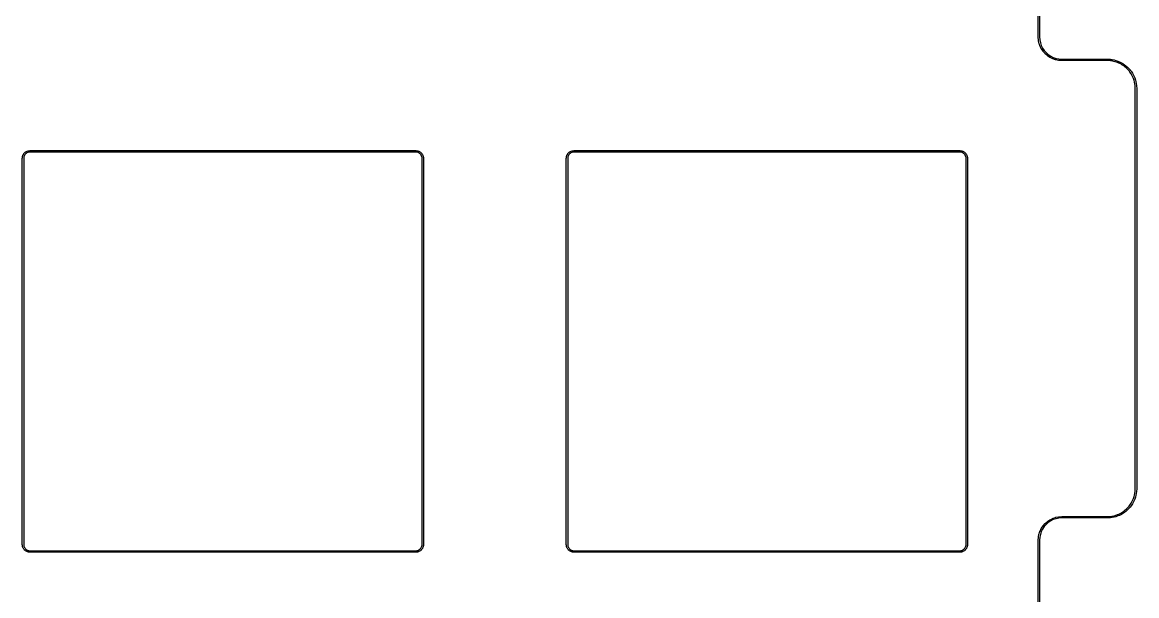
# Model space of a CAD drawing. Header units: millimetres. Extents: x 51 to 193, y -133 to -18.
# Drawn here: x 154 to 193.02, y -84.74 to -64.69 of the extents above; entities that cross this region are included whole.
import ezdxf

# ---------------------------------------------------------------- set-up
doc = ezdxf.new("R2010")
doc.units = ezdxf.units.MM
doc.layers.add('Edge.Cuts', color=254, linetype='CONTINUOUS', true_color=0xd0d2cd)

msp = doc.modelspace()

# ---------------------------------------------------------------- linework, layer by layer
at = {"layer": 'Edge.Cuts', "linetype": 'CONTINUOUS'}
for p, q in [((189.57, -65.2), (189.57, -29.584206)), ((189.62, -29.583727), (189.62, -65.199188)), ((189.570162, -65.200814), (189.57, -65.2)), ((189.570054, -65.201635), (189.570162, -65.200814)), ((189.576898, -65.306056), (189.570054, -65.201635)), ((189.577324, -65.307646), (189.576898, -65.306056)), ((189.577324, -65.309298), (189.577324, -65.307646)), ((189.597739, -65.411933), (189.577324, -65.309298)), ((189.598371, -65.413459), (189.597739, -65.411933)), ((189.598586, -65.415091), (189.598371, -65.413459)), ((189.632223, -65.514183), (189.598586, -65.415091)), ((189.62, -65.199188), (189.626682, -65.301144)), ((189.626682, -65.301144), (189.64646, -65.400574)), ((189.633047, -65.51561), (189.632223, -65.514183)), ((189.633474, -65.517204), (189.633047, -65.51561)), ((189.679758, -65.611057), (189.633474, -65.517204)), ((189.64646, -65.400574), (189.679041, -65.496557)), ((189.679041, -65.496557), (189.723877, -65.587473)), ((189.680761, -65.612365), (189.679758, -65.611057)), ((189.681393, -65.613889), (189.680761, -65.612365)), ((189.73953, -65.700899), (189.681393, -65.613889)), ((189.723877, -65.587473), (189.780192, -65.671756)), ((189.740697, -65.702066), (189.73953, -65.700899)), ((189.741521, -65.703493), (189.740697, -65.702066)), ((189.810519, -65.782169), (189.741521, -65.703493)), ((189.780192, -65.671756), (189.84703, -65.747969)), ((189.811827, -65.783172), (189.810519, -65.782169)), ((189.812831, -65.784481), (189.811827, -65.783172)), ((189.891507, -65.853479), (189.812831, -65.784481)), ((189.84703, -65.747969), (189.923243, -65.814807)), ((189.892935, -65.854303), (189.891507, -65.853479)), ((189.894102, -65.85547), (189.892935, -65.854303)), ((189.981111, -65.913607), (189.894102, -65.85547)), ((189.923243, -65.814807), (190.00753, -65.871124)), ((189.982634, -65.914238), (189.981111, -65.913607)), ((189.983943, -65.915242), (189.982634, -65.914238)), ((190.077796, -65.961526), (189.983943, -65.915242)), ((190.00753, -65.871124), (190.098442, -65.915958)), ((190.098442, -65.915958), (190.194425, -65.948539)), ((190.194425, -65.948539), (190.293856, -65.968317)), ((190.079389, -65.961952), (190.077796, -65.961526)), ((190.080817, -65.962777), (190.079389, -65.961952)), ((190.179909, -65.996414), (190.080817, -65.962777)), ((190.181542, -65.996628), (190.179909, -65.996414)), ((190.183068, -65.997261), (190.181542, -65.996628)), ((190.285702, -66.017676), (190.183068, -65.997261)), ((190.287354, -66.017676), (190.285702, -66.017676)), ((190.288944, -66.018102), (190.287354, -66.017676)), ((190.393365, -66.024946), (190.288944, -66.018102)), ((190.293856, -65.968317), (190.395811, -65.975)), ((190.394185, -66.024837), (190.393365, -66.024946)), ((190.395, -66.025), (190.394185, -66.024837)), ((191.981177, -66.025), (190.395, -66.025)), ((190.395811, -65.975), (191.981909, -65.975)), ((192.097037, -66.031747), (191.981177, -66.025)), ((191.981909, -65.975), (191.982631, -65.975143)), ((191.982631, -65.975143), (191.983362, -65.975042)), ((191.983362, -65.975042), (192.100846, -65.981884)), ((192.14713, -66.038342), (192.097037, -66.031747)), ((192.100846, -65.981884), (192.101738, -65.982116)), ((192.101738, -65.982116), (192.102656, -65.982056)), ((192.102656, -65.982056), (192.154475, -65.988878)), ((192.222461, -66.053326), (192.14713, -66.038342)), ((192.154475, -65.988878), (192.155259, -65.989144)), ((192.155259, -65.989144), (192.156089, -65.989144)), ((192.156089, -65.989144), (192.23301, -66.004445)), ((192.271356, -66.066427), (192.222461, -66.053326)), ((192.23301, -66.004445), (192.233777, -66.004762)), ((192.233777, -66.004762), (192.234603, -66.004817)), ((192.234603, -66.004817), (192.285088, -66.018344)), ((192.344069, -66.09111), (192.271356, -66.066427)), ((192.285088, -66.018344), (192.285831, -66.01871)), ((192.285831, -66.01871), (192.286654, -66.018819)), ((192.286654, -66.018819), (192.36092, -66.044029)), ((192.390847, -66.110487), (192.344069, -66.09111)), ((192.36092, -66.044029), (192.361637, -66.044443)), ((192.361637, -66.044443), (192.362451, -66.044605)), ((192.362451, -66.044605), (192.41074, -66.064607)), ((192.459728, -66.144454), (192.390847, -66.110487)), ((192.41074, -66.064607), (192.411429, -66.065067)), ((192.411429, -66.065067), (192.412229, -66.065282)), ((192.412229, -66.065282), (192.482569, -66.099969)), ((192.503569, -66.169768), (192.459728, -66.144454)), ((192.482569, -66.099969), (192.483228, -66.100474)), ((192.483228, -66.100474), (192.484012, -66.100741)), ((192.484012, -66.100741), (192.529276, -66.126875)), ((192.567412, -66.212426), (192.503569, -66.169768)), ((192.529276, -66.126875), (192.529897, -66.12742)), ((192.529897, -66.12742), (192.530665, -66.127738)), ((192.530665, -66.127738), (192.595875, -66.17131)), ((192.607582, -66.243248), (192.567412, -66.212426)), ((192.595875, -66.17131), (192.596461, -66.171896)), ((192.596461, -66.171896), (192.597205, -66.172263)), ((192.597205, -66.172263), (192.638671, -66.20408)), ((192.665308, -66.293872), (192.607582, -66.243248)), ((192.638671, -66.20408), (192.639217, -66.204703)), ((192.639217, -66.204703), (192.639936, -66.205118)), ((192.639936, -66.205118), (192.698901, -66.256829)), ((192.701113, -66.329676), (192.665308, -66.293872)), ((192.698901, -66.256829), (192.699405, -66.257486)), ((192.699405, -66.257486), (192.700095, -66.257947)), ((192.700095, -66.257947), (192.737053, -66.294906)), ((192.751751, -66.387417), (192.701113, -66.329676)), ((192.737053, -66.294906), (192.737512, -66.295593)), ((192.737512, -66.295593), (192.738171, -66.296099)), ((192.738171, -66.296099), (192.789882, -66.355065)), ((192.782571, -66.427584), (192.751751, -66.387417)), ((192.825238, -66.49144), (192.782571, -66.427584)), ((192.789882, -66.355065), (192.790295, -66.355781)), ((192.790295, -66.355781), (192.79092, -66.356329)), ((192.79092, -66.356329), (192.822737, -66.397795)), ((192.822737, -66.397795), (192.823103, -66.398538)), ((192.823103, -66.398538), (192.82369, -66.399125)), ((192.82369, -66.399125), (192.867261, -66.464334)), ((192.850544, -66.53527), (192.825238, -66.49144)), ((192.884512, -66.604152), (192.850544, -66.53527)), ((192.867261, -66.464334), (192.867578, -66.465101)), ((192.867578, -66.465101), (192.868125, -66.465724)), ((192.868125, -66.465724), (192.89426, -66.510988)), ((192.90389, -66.650935), (192.884512, -66.604152)), ((192.89426, -66.510988), (192.894526, -66.511773)), ((192.894526, -66.511773), (192.895031, -66.512431)), ((192.895031, -66.512431), (192.929718, -66.582771)), ((192.928572, -66.723643), (192.90389, -66.650935)), ((192.941673, -66.772538), (192.928572, -66.723643)), ((192.929718, -66.582771), (192.929932, -66.583571)), ((192.929932, -66.583571), (192.930393, -66.584261)), ((192.930393, -66.584261), (192.950395, -66.632549)), ((192.950395, -66.632549), (192.950556, -66.633362)), ((192.950556, -66.633362), (192.950971, -66.63408)), ((192.950971, -66.63408), (192.976181, -66.708346)), ((192.976181, -66.708346), (192.976289, -66.709168)), ((192.976289, -66.709168), (192.976656, -66.709912)), ((192.976656, -66.709912), (192.990183, -66.760397)), ((192.956657, -66.847869), (192.941673, -66.772538)), ((192.963252, -66.897962), (192.956657, -66.847869)), ((192.97, -67.013822), (192.963252, -66.897962)), ((192.97, -80.986177), (192.97, -67.013822)), ((192.990183, -66.760397), (192.990237, -66.761222)), ((192.990237, -66.761222), (192.990555, -66.76199)), ((192.990555, -66.76199), (193.005856, -66.838911)), ((193.005856, -66.838911), (193.005856, -66.839741)), ((193.005856, -66.839741), (193.006122, -66.840525)), ((193.006122, -66.840525), (193.012944, -66.892344)), ((193.012944, -66.892344), (193.012883, -66.893261)), ((193.012883, -66.893261), (193.013116, -66.894154)), ((193.013116, -66.894154), (193.019958, -67.011637)), ((193.019958, -67.011637), (193.019856, -67.012368)), ((193.019856, -67.012368), (193.02, -67.013091)), ((193.02, -67.013091), (193.02, -80.986909)), ((153.995, -69.45), (153.995162, -69.449185)), ((153.995, -82.95), (153.995, -69.45)), ((153.995054, -69.448365), (153.997193, -69.415733)), ((153.995162, -69.449185), (153.995054, -69.448365)), ((153.997193, -69.415733), (153.997619, -69.414142)), ((153.997619, -69.412491), (154.003999, -69.380418)), ((153.997619, -69.414142), (153.997619, -69.412491)), ((154.003999, -69.380418), (154.004631, -69.378892)), ((154.004631, -69.378892), (154.004846, -69.377259)), ((154.004846, -69.377259), (154.015357, -69.346294)), ((154.015357, -69.346294), (154.01618, -69.344868)), ((154.01618, -69.344868), (154.016608, -69.343271)), ((154.016608, -69.343271), (154.031073, -69.313942)), ((154.031073, -69.313942), (154.032075, -69.312635)), ((154.032075, -69.312635), (154.032707, -69.311111)), ((154.032707, -69.311111), (154.050875, -69.283921)), ((154.046977, -69.420644), (154.045, -69.450811)), ((154.045, -69.450811), (154.045, -82.949188)), ((154.05272, -69.391773), (154.046977, -69.420644)), ((154.050875, -69.283921), (154.052042, -69.282753)), ((154.052042, -69.282753), (154.052866, -69.281327)), ((154.062174, -69.363921), (154.05272, -69.391773)), ((154.052866, -69.281327), (154.074427, -69.25674)), ((154.07519, -69.337527), (154.062174, -69.363921)), ((154.074427, -69.25674), (154.075736, -69.255735)), ((154.091543, -69.313055), (154.07519, -69.337527)), ((154.075736, -69.255735), (154.07674, -69.254427)), ((154.07674, -69.254427), (154.101327, -69.232865)), ((154.110942, -69.290934), (154.091543, -69.313055)), ((154.101327, -69.232865), (154.102755, -69.23204)), ((154.102755, -69.23204), (154.103921, -69.230875)), ((154.103921, -69.230875), (154.13111, -69.212707)), ((154.133058, -69.27154), (154.110942, -69.290934)), ((154.13111, -69.212707), (154.132634, -69.212075)), ((154.132634, -69.212075), (154.133942, -69.211072)), ((154.157524, -69.255192), (154.133058, -69.27154)), ((154.133942, -69.211072), (154.163272, -69.196608)), ((154.183915, -69.242176), (154.157524, -69.255192)), ((154.163272, -69.196608), (154.164866, -69.19618)), ((154.164866, -69.19618), (154.166293, -69.195357)), ((154.166293, -69.195357), (154.197259, -69.184846)), ((154.211772, -69.23272), (154.183915, -69.242176)), ((154.197259, -69.184846), (154.198892, -69.184631)), ((154.198892, -69.184631), (154.200418, -69.183999)), ((154.200418, -69.183999), (154.23249, -69.177619)), ((154.240644, -69.226977), (154.211772, -69.23272)), ((154.23249, -69.177619), (154.234143, -69.177619)), ((154.234143, -69.177619), (154.235733, -69.177193)), ((154.235733, -69.177193), (154.268365, -69.175054)), ((154.270811, -69.225), (154.240644, -69.226977)), ((154.268365, -69.175054), (154.269185, -69.175162)), ((154.269185, -69.175162), (154.27, -69.175)), ((154.27, -69.175), (167.77, -69.175)), ((167.769189, -69.225), (154.270811, -69.225)), ((167.799355, -69.226977), (167.769189, -69.225)), ((167.77, -69.175), (167.770814, -69.175162)), ((167.770814, -69.175162), (167.771635, -69.175054)), ((167.771635, -69.175054), (167.804267, -69.177193)), ((167.828226, -69.23272), (167.799355, -69.226977)), ((167.804267, -69.177193), (167.805857, -69.177619)), ((167.805857, -69.177619), (167.807509, -69.177619)), ((167.807509, -69.177619), (167.839582, -69.183999)), ((167.856078, -69.242174), (167.828226, -69.23272)), ((167.839582, -69.183999), (167.841107, -69.184631)), ((167.841107, -69.184631), (167.842741, -69.184846)), ((167.842741, -69.184846), (167.873706, -69.195357)), ((167.882472, -69.25519), (167.856078, -69.242174)), ((167.873706, -69.195357), (167.875131, -69.19618)), ((167.875131, -69.19618), (167.876729, -69.196608)), ((167.876729, -69.196608), (167.906058, -69.211073)), ((167.906944, -69.271543), (167.882472, -69.25519)), ((167.906058, -69.211073), (167.907364, -69.212075)), ((167.929065, -69.290942), (167.906944, -69.271543)), ((167.907364, -69.212075), (167.908889, -69.212707)), ((167.908889, -69.212707), (167.936079, -69.230875)), ((167.948459, -69.313058), (167.929065, -69.290942)), ((167.936079, -69.230875), (167.937246, -69.232042)), ((167.937246, -69.232042), (167.938673, -69.232866)), ((167.938673, -69.232866), (167.96326, -69.254427)), ((167.964807, -69.337524), (167.948459, -69.313058)), ((167.96326, -69.254427), (167.964264, -69.255736)), ((167.964264, -69.255736), (167.965573, -69.25674)), ((167.977823, -69.363915), (167.964807, -69.337524)), ((167.965573, -69.25674), (167.987135, -69.281327)), ((167.987279, -69.391772), (167.977823, -69.363915)), ((167.987135, -69.281327), (167.987959, -69.282755)), ((167.993022, -69.420644), (167.987279, -69.391772)), ((167.987959, -69.282755), (167.989125, -69.283921)), ((167.989125, -69.283921), (168.007293, -69.31111)), ((167.995, -69.450811), (167.993022, -69.420644)), ((167.995, -82.949188), (167.995, -69.450811)), ((168.007293, -69.31111), (168.007924, -69.312634)), ((168.007924, -69.312634), (168.008928, -69.313942)), ((168.008928, -69.313942), (168.023392, -69.343272)), ((168.023392, -69.343272), (168.023819, -69.344866)), ((168.023819, -69.344866), (168.024643, -69.346293)), ((168.024643, -69.346293), (168.035154, -69.377259)), ((168.035154, -69.377259), (168.035368, -69.378892)), ((168.035368, -69.378892), (168.036001, -69.380418)), ((168.036001, -69.380418), (168.042381, -69.41249)), ((168.042381, -69.41249), (168.042381, -69.414142)), ((168.042381, -69.414142), (168.042807, -69.415733)), ((168.042807, -69.415733), (168.044946, -69.448365)), ((168.044946, -69.448365), (168.044837, -69.449185)), ((168.044837, -69.449185), (168.045, -69.45)), ((168.045, -69.45), (168.045, -82.95)), ((173.045, -69.45), (173.045162, -69.449185)), ((173.045, -82.95), (173.045, -69.45)), ((173.045054, -69.448365), (173.047193, -69.415733)), ((173.045162, -69.449185), (173.045054, -69.448365)), ((173.047193, -69.415733), (173.047619, -69.414142)), ((173.047619, -69.412491), (173.053999, -69.380418)), ((173.047619, -69.414142), (173.047619, -69.412491)), ((173.053999, -69.380418), (173.054631, -69.378892)), ((173.054631, -69.378892), (173.054846, -69.377259)), ((173.054846, -69.377259), (173.065357, -69.346294)), ((173.065357, -69.346294), (173.06618, -69.344868)), ((173.06618, -69.344868), (173.066608, -69.343271)), ((173.066608, -69.343271), (173.081073, -69.313942)), ((173.081073, -69.313942), (173.082075, -69.312635)), ((173.082075, -69.312635), (173.082707, -69.311111)), ((173.082707, -69.311111), (173.100875, -69.283921)), ((173.096977, -69.420644), (173.095, -69.450811)), ((173.095, -69.450811), (173.095, -82.949188)), ((173.10272, -69.391773), (173.096977, -69.420644)), ((173.100875, -69.283921), (173.102042, -69.282753)), ((173.102042, -69.282753), (173.102866, -69.281327)), ((173.112174, -69.363921), (173.10272, -69.391773)), ((173.102866, -69.281327), (173.124427, -69.25674)), ((173.12519, -69.337527), (173.112174, -69.363921)), ((173.124427, -69.25674), (173.125736, -69.255735)), ((173.141543, -69.313055), (173.12519, -69.337527)), ((173.125736, -69.255735), (173.12674, -69.254427)), ((173.12674, -69.254427), (173.151327, -69.232865)), ((173.160942, -69.290934), (173.141543, -69.313055)), ((173.151327, -69.232865), (173.152755, -69.23204)), ((173.152755, -69.23204), (173.153921, -69.230875)), ((173.153921, -69.230875), (173.18111, -69.212707)), ((173.183058, -69.27154), (173.160942, -69.290934)), ((173.18111, -69.212707), (173.182634, -69.212075)), ((173.182634, -69.212075), (173.183942, -69.211072)), ((173.207524, -69.255192), (173.183058, -69.27154)), ((173.183942, -69.211072), (173.213272, -69.196608)), ((173.233915, -69.242176), (173.207524, -69.255192)), ((173.213272, -69.196608), (173.214866, -69.19618)), ((173.214866, -69.19618), (173.216293, -69.195357)), ((173.216293, -69.195357), (173.247259, -69.184846)), ((173.261772, -69.23272), (173.233915, -69.242176)), ((173.247259, -69.184846), (173.248892, -69.184631)), ((173.248892, -69.184631), (173.250418, -69.183999)), ((173.250418, -69.183999), (173.28249, -69.177619)), ((173.290644, -69.226977), (173.261772, -69.23272)), ((173.28249, -69.177619), (173.284143, -69.177619)), ((173.284143, -69.177619), (173.285733, -69.177193)), ((173.285733, -69.177193), (173.318365, -69.175054)), ((173.320811, -69.225), (173.290644, -69.226977)), ((173.318365, -69.175054), (173.319185, -69.175162)), ((173.319185, -69.175162), (173.32, -69.175)), ((173.32, -69.175), (186.82, -69.175)), ((186.819189, -69.225), (173.320811, -69.225)), ((186.849355, -69.226977), (186.819189, -69.225)), ((186.82, -69.175), (186.820814, -69.175162)), ((186.820814, -69.175162), (186.821635, -69.175054)), ((186.821635, -69.175054), (186.854267, -69.177193)), ((186.878226, -69.23272), (186.849355, -69.226977)), ((186.854267, -69.177193), (186.855857, -69.177619)), ((186.855857, -69.177619), (186.857509, -69.177619)), ((186.857509, -69.177619), (186.889582, -69.183999)), ((186.906078, -69.242174), (186.878226, -69.23272)), ((186.889582, -69.183999), (186.891107, -69.184631)), ((186.891107, -69.184631), (186.892741, -69.184846)), ((186.892741, -69.184846), (186.923706, -69.195357)), ((186.932472, -69.25519), (186.906078, -69.242174)), ((186.923706, -69.195357), (186.925131, -69.19618)), ((186.925131, -69.19618), (186.926729, -69.196608)), ((186.926729, -69.196608), (186.956058, -69.211073)), ((186.956944, -69.271543), (186.932472, -69.25519)), ((186.956058, -69.211073), (186.957364, -69.212075)), ((186.979065, -69.290942), (186.956944, -69.271543)), ((186.957364, -69.212075), (186.958889, -69.212707)), ((186.958889, -69.212707), (186.986079, -69.230875)), ((186.998459, -69.313058), (186.979065, -69.290942)), ((186.986079, -69.230875), (186.987246, -69.232042)), ((186.987246, -69.232042), (186.988673, -69.232866)), ((186.988673, -69.232866), (187.01326, -69.254427)), ((187.014807, -69.337524), (186.998459, -69.313058)), ((187.01326, -69.254427), (187.014264, -69.255736)), ((187.014264, -69.255736), (187.015573, -69.25674)), ((187.027823, -69.363915), (187.014807, -69.337524)), ((187.015573, -69.25674), (187.037135, -69.281327)), ((187.037279, -69.391772), (187.027823, -69.363915)), ((187.037135, -69.281327), (187.037959, -69.282755)), ((187.043022, -69.420644), (187.037279, -69.391772)), ((187.037959, -69.282755), (187.039125, -69.283921)), ((187.039125, -69.283921), (187.057293, -69.31111)), ((187.045, -69.450811), (187.043022, -69.420644)), ((187.045, -82.949188), (187.045, -69.450811)), ((187.057293, -69.31111), (187.057924, -69.312634)), ((187.057924, -69.312634), (187.058928, -69.313942)), ((187.058928, -69.313942), (187.073392, -69.343272)), ((187.073392, -69.343272), (187.073819, -69.344866)), ((187.073819, -69.344866), (187.074643, -69.346293)), ((187.074643, -69.346293), (187.085154, -69.377259)), ((187.085154, -69.377259), (187.085368, -69.378892)), ((187.085368, -69.378892), (187.086001, -69.380418)), ((187.086001, -69.380418), (187.092381, -69.41249)), ((187.092381, -69.41249), (187.092381, -69.414142)), ((187.092381, -69.414142), (187.092807, -69.415733)), ((187.092807, -69.415733), (187.094946, -69.448365)), ((187.094946, -69.448365), (187.094837, -69.449185)), ((187.094837, -69.449185), (187.095, -69.45)), ((187.095, -69.45), (187.095, -82.95)), ((192.941673, -81.227461), (192.956657, -81.15213)), ((192.956657, -81.15213), (192.963252, -81.102037)), ((192.963252, -81.102037), (192.97, -80.986177)), ((193.005856, -81.161089), (192.990555, -81.23801)), ((193.006122, -81.159475), (193.005856, -81.160258)), ((193.005856, -81.160258), (193.005856, -81.161089)), ((193.012944, -81.107656), (193.006122, -81.159475)), ((193.013116, -81.105846), (193.012883, -81.106738)), ((193.012883, -81.106738), (193.012944, -81.107656)), ((193.019958, -80.988363), (193.013116, -81.105846)), ((193.02, -80.986909), (193.019856, -80.987631)), ((193.019856, -80.987631), (193.019958, -80.988363)), ((192.782571, -81.572415), (192.825238, -81.508559)), ((192.867261, -81.535666), (192.82369, -81.600875)), ((192.825238, -81.508559), (192.850544, -81.464729)), ((192.850544, -81.464729), (192.884512, -81.395847)), ((192.867578, -81.534898), (192.867261, -81.535666)), ((192.868125, -81.534276), (192.867578, -81.534898)), ((192.89426, -81.489012), (192.868125, -81.534276)), ((192.884512, -81.395847), (192.90389, -81.349064)), ((192.894526, -81.488226), (192.89426, -81.489012)), ((192.895031, -81.487569), (192.894526, -81.488226)), ((192.929718, -81.417229), (192.895031, -81.487569)), ((192.90389, -81.349064), (192.928572, -81.276356)), ((192.928572, -81.276356), (192.941673, -81.227461)), ((192.929932, -81.416428), (192.929718, -81.417229)), ((192.930393, -81.415739), (192.929932, -81.416428)), ((192.950395, -81.367451), (192.930393, -81.415739)), ((192.950556, -81.366637), (192.950395, -81.367451)), ((192.950971, -81.36592), (192.950556, -81.366637)), ((192.976181, -81.291654), (192.950971, -81.36592)), ((192.976289, -81.290831), (192.976181, -81.291654)), ((192.976656, -81.290088), (192.976289, -81.290831)), ((192.990183, -81.239603), (192.976656, -81.290088)), ((192.990237, -81.238777), (192.990183, -81.239603)), ((192.990555, -81.23801), (192.990237, -81.238777)), ((192.14713, -81.961657), (192.222461, -81.946673)), ((192.222461, -81.946673), (192.271356, -81.933572)), ((192.271356, -81.933572), (192.344069, -81.908889)), ((192.344069, -81.908889), (192.390847, -81.889512)), ((192.41074, -81.935393), (192.362451, -81.955395)), ((192.390847, -81.889512), (192.459728, -81.855545)), ((192.411429, -81.934932), (192.41074, -81.935393)), ((192.412229, -81.934718), (192.411429, -81.934932)), ((192.482569, -81.900031), (192.412229, -81.934718)), ((192.459728, -81.855545), (192.503569, -81.830231)), ((192.483228, -81.899525), (192.482569, -81.900031)), ((192.484012, -81.899259), (192.483228, -81.899525)), ((192.529276, -81.873125), (192.484012, -81.899259)), ((192.503569, -81.830231), (192.567412, -81.787573)), ((192.529897, -81.872579), (192.529276, -81.873125)), ((192.530665, -81.872262), (192.529897, -81.872579)), ((192.595875, -81.82869), (192.530665, -81.872262)), ((192.567412, -81.787573), (192.607582, -81.756751)), ((192.596461, -81.828103), (192.595875, -81.82869)), ((192.597205, -81.827737), (192.596461, -81.828103)), ((192.638671, -81.79592), (192.597205, -81.827737)), ((192.607582, -81.756751), (192.665308, -81.706127)), ((192.639217, -81.795296), (192.638671, -81.79592)), ((192.639936, -81.794882), (192.639217, -81.795296)), ((192.698901, -81.743171), (192.639936, -81.794882)), ((192.665308, -81.706127), (192.701113, -81.670323)), ((192.699405, -81.742513), (192.698901, -81.743171)), ((192.700095, -81.742053), (192.699405, -81.742513)), ((192.737053, -81.705094), (192.700095, -81.742053)), ((192.701113, -81.670323), (192.751751, -81.612582)), ((192.737512, -81.704406), (192.737053, -81.705094)), ((192.738171, -81.703901), (192.737512, -81.704406)), ((192.789882, -81.644935), (192.738171, -81.703901)), ((192.751751, -81.612582), (192.782571, -81.572415)), ((192.790295, -81.644218), (192.789882, -81.644935)), ((192.79092, -81.643671), (192.790295, -81.644218)), ((192.822737, -81.602205), (192.79092, -81.643671)), ((192.823103, -81.601461), (192.822737, -81.602205)), ((192.82369, -81.600875), (192.823103, -81.601461)), ((189.681393, -82.386111), (189.73953, -82.299101)), ((189.780192, -82.328243), (189.723877, -82.412526)), ((189.73953, -82.299101), (189.740697, -82.297933)), ((189.740697, -82.297933), (189.741521, -82.296507)), ((189.741521, -82.296507), (189.810519, -82.217831)), ((189.84703, -82.25203), (189.780192, -82.328243)), ((189.810519, -82.217831), (189.811827, -82.216827)), ((189.811827, -82.216827), (189.812831, -82.215519)), ((189.812831, -82.215519), (189.891507, -82.146521)), ((189.923243, -82.185192), (189.84703, -82.25203)), ((189.891507, -82.146521), (189.892935, -82.145696)), ((189.892935, -82.145696), (189.894102, -82.14453)), ((189.894102, -82.14453), (189.981111, -82.086393)), ((190.00753, -82.128875), (189.923243, -82.185192)), ((189.981111, -82.086393), (189.982634, -82.085761)), ((189.982634, -82.085761), (189.983943, -82.084758)), ((189.983943, -82.084758), (190.077796, -82.038474)), ((190.098442, -82.084041), (190.00753, -82.128875)), ((190.077796, -82.038474), (190.079389, -82.038047)), ((190.079389, -82.038047), (190.080817, -82.037223)), ((190.080817, -82.037223), (190.179909, -82.003586)), ((190.194425, -82.05146), (190.098442, -82.084041)), ((190.179909, -82.003586), (190.181542, -82.003371)), ((190.181542, -82.003371), (190.183068, -82.002739)), ((190.183068, -82.002739), (190.285702, -81.982324)), ((190.293856, -82.031682), (190.194425, -82.05146)), ((190.285702, -81.982324), (190.287354, -81.982324)), ((190.287354, -81.982324), (190.288944, -81.981898)), ((190.288944, -81.981898), (190.393365, -81.975054)), ((190.395811, -82.025), (190.293856, -82.031682)), ((190.393365, -81.975054), (190.394185, -81.975162)), ((190.394185, -81.975162), (190.395, -81.975)), ((190.395, -81.975), (191.981177, -81.975)), ((191.981909, -82.025), (190.395811, -82.025)), ((191.981177, -81.975), (192.097037, -81.968252)), ((191.982631, -82.024856), (191.981909, -82.025)), ((191.983362, -82.024958), (191.982631, -82.024856)), ((192.100846, -82.018116), (191.983362, -82.024958)), ((192.097037, -81.968252), (192.14713, -81.961657)), ((192.101738, -82.017883), (192.100846, -82.018116)), ((192.102656, -82.017944), (192.101738, -82.017883)), ((192.154475, -82.011122), (192.102656, -82.017944)), ((192.155259, -82.010856), (192.154475, -82.011122)), ((192.156089, -82.010856), (192.155259, -82.010856)), ((192.23301, -81.995555), (192.156089, -82.010856)), ((192.233777, -81.995237), (192.23301, -81.995555)), ((192.234603, -81.995183), (192.233777, -81.995237)), ((192.285088, -81.981656), (192.234603, -81.995183)), ((192.285831, -81.981289), (192.285088, -81.981656)), ((192.286654, -81.981181), (192.285831, -81.981289)), ((192.36092, -81.955971), (192.286654, -81.981181)), ((192.361637, -81.955556), (192.36092, -81.955971)), ((192.362451, -81.955395), (192.361637, -81.955556)), ((189.570054, -82.798365), (189.576898, -82.693944)), ((189.576898, -82.693944), (189.577324, -82.692353)), ((189.577324, -82.690702), (189.597739, -82.588067)), ((189.577324, -82.692353), (189.577324, -82.690702)), ((189.597739, -82.588067), (189.598371, -82.58654)), ((189.598371, -82.58654), (189.598586, -82.584909)), ((189.598586, -82.584909), (189.632223, -82.485817)), ((189.626682, -82.698855), (189.62, -82.800811)), ((189.64646, -82.599425), (189.626682, -82.698855)), ((189.632223, -82.485817), (189.633047, -82.484389)), ((189.633047, -82.484389), (189.633474, -82.482796)), ((189.633474, -82.482796), (189.679758, -82.388943)), ((189.679041, -82.503442), (189.64646, -82.599425)), ((189.723877, -82.412526), (189.679041, -82.503442)), ((189.679758, -82.388943), (189.680761, -82.387634)), ((189.680761, -82.387634), (189.681393, -82.386111)), ((153.995162, -82.950814), (153.995, -82.95)), ((153.995054, -82.951635), (153.995162, -82.950814)), ((153.997193, -82.984267), (153.995054, -82.951635)), ((153.997619, -82.985857), (153.997193, -82.984267)), ((153.997619, -82.987509), (153.997619, -82.985857)), ((154.003999, -83.019582), (153.997619, -82.987509)), ((154.004631, -83.021107), (154.003999, -83.019582)), ((154.004846, -83.022741), (154.004631, -83.021107)), ((154.015357, -83.053706), (154.004846, -83.022741)), ((154.01618, -83.055131), (154.015357, -83.053706)), ((154.016608, -83.056729), (154.01618, -83.055131)), ((154.031073, -83.086058), (154.016608, -83.056729)), ((154.032075, -83.087364), (154.031073, -83.086058)), ((154.032707, -83.088889), (154.032075, -83.087364)), ((154.050875, -83.116079), (154.032707, -83.088889)), ((154.045, -82.949188), (154.046977, -82.979355)), ((154.046977, -82.979355), (154.05272, -83.008226)), ((154.052042, -83.117246), (154.050875, -83.116079)), ((154.052866, -83.118673), (154.052042, -83.117246)), ((154.05272, -83.008226), (154.062174, -83.036078)), ((154.074427, -83.14326), (154.052866, -83.118673)), ((154.062174, -83.036078), (154.07519, -83.062472)), ((154.07519, -83.062472), (154.091543, -83.086944)), ((154.091543, -83.086944), (154.110942, -83.109065)), ((154.110942, -83.109065), (154.133058, -83.128459)), ((167.906944, -83.128456), (167.929065, -83.109057)), ((167.929065, -83.109057), (167.948459, -83.086941)), ((167.948459, -83.086941), (167.964807, -83.062475)), ((167.964807, -83.062475), (167.977823, -83.036084)), ((167.987135, -83.118673), (167.965573, -83.14326)), ((167.977823, -83.036084), (167.987279, -83.008227)), ((167.987959, -83.117244), (167.987135, -83.118673)), ((167.987279, -83.008227), (167.993022, -82.979355)), ((167.989125, -83.116079), (167.987959, -83.117244)), ((168.007293, -83.08889), (167.989125, -83.116079)), ((167.993022, -82.979355), (167.995, -82.949188)), ((168.007924, -83.087365), (168.007293, -83.08889)), ((168.008928, -83.086058), (168.007924, -83.087365)), ((168.023392, -83.056728), (168.008928, -83.086058)), ((168.023819, -83.055133), (168.023392, -83.056728)), ((168.024643, -83.053707), (168.023819, -83.055133)), ((168.035154, -83.022741), (168.024643, -83.053707)), ((168.035368, -83.021107), (168.035154, -83.022741)), ((168.036001, -83.019582), (168.035368, -83.021107)), ((168.042381, -82.98751), (168.036001, -83.019582)), ((168.042807, -82.984267), (168.042381, -82.985857)), ((168.042381, -82.985857), (168.042381, -82.98751)), ((168.044946, -82.951635), (168.042807, -82.984267)), ((168.045, -82.95), (168.044837, -82.950814)), ((168.044837, -82.950814), (168.044946, -82.951635)), ((173.045162, -82.950814), (173.045, -82.95)), ((173.045054, -82.951635), (173.045162, -82.950814)), ((173.047193, -82.984267), (173.045054, -82.951635)), ((173.047619, -82.985857), (173.047193, -82.984267)), ((173.047619, -82.987509), (173.047619, -82.985857)), ((173.053999, -83.019582), (173.047619, -82.987509)), ((173.054631, -83.021107), (173.053999, -83.019582)), ((173.054846, -83.022741), (173.054631, -83.021107)), ((173.065357, -83.053706), (173.054846, -83.022741)), ((173.06618, -83.055131), (173.065357, -83.053706)), ((173.066608, -83.056729), (173.06618, -83.055131)), ((173.081073, -83.086058), (173.066608, -83.056729)), ((173.082075, -83.087364), (173.081073, -83.086058)), ((173.082707, -83.088889), (173.082075, -83.087364)), ((173.100875, -83.116079), (173.082707, -83.088889)), ((173.095, -82.949188), (173.096977, -82.979355)), ((173.096977, -82.979355), (173.10272, -83.008226)), ((173.102042, -83.117246), (173.100875, -83.116079)), ((173.102866, -83.118673), (173.102042, -83.117246)), ((173.10272, -83.008226), (173.112174, -83.036078)), ((173.124427, -83.14326), (173.102866, -83.118673)), ((173.112174, -83.036078), (173.12519, -83.062472)), ((173.12519, -83.062472), (173.141543, -83.086944)), ((173.141543, -83.086944), (173.160942, -83.109065)), ((173.160942, -83.109065), (173.183058, -83.128459)), ((186.956944, -83.128456), (186.979065, -83.109057)), ((186.979065, -83.109057), (186.998459, -83.086941)), ((186.998459, -83.086941), (187.014807, -83.062475)), ((187.014807, -83.062475), (187.027823, -83.036084)), ((187.037135, -83.118673), (187.015573, -83.14326)), ((187.027823, -83.036084), (187.037279, -83.008227)), ((187.037959, -83.117244), (187.037135, -83.118673)), ((187.037279, -83.008227), (187.043022, -82.979355)), ((187.039125, -83.116079), (187.037959, -83.117244)), ((187.057293, -83.08889), (187.039125, -83.116079)), ((187.043022, -82.979355), (187.045, -82.949188)), ((187.057924, -83.087365), (187.057293, -83.08889)), ((187.058928, -83.086058), (187.057924, -83.087365)), ((187.073392, -83.056728), (187.058928, -83.086058)), ((187.073819, -83.055133), (187.073392, -83.056728)), ((187.074643, -83.053707), (187.073819, -83.055133)), ((187.085154, -83.022741), (187.074643, -83.053707)), ((187.085368, -83.021107), (187.085154, -83.022741)), ((187.086001, -83.019582), (187.085368, -83.021107)), ((187.092381, -82.98751), (187.086001, -83.019582)), ((187.092807, -82.984267), (187.092381, -82.985857)), ((187.092381, -82.985857), (187.092381, -82.98751)), ((187.094946, -82.951635), (187.092807, -82.984267)), ((187.095, -82.95), (187.094837, -82.950814)), ((187.094837, -82.950814), (187.094946, -82.951635)), ((189.57, -82.8), (189.570162, -82.799185)), ((189.57, -103.765793), (189.57, -82.8)), ((189.570162, -82.799185), (189.570054, -82.798365)), ((189.62, -82.800811), (189.62, -103.766273)), ((154.075736, -83.144264), (154.074427, -83.14326)), ((154.07674, -83.145573), (154.075736, -83.144264)), ((154.101327, -83.167135), (154.07674, -83.145573)), ((154.102755, -83.167959), (154.101327, -83.167135)), ((154.103921, -83.169125), (154.102755, -83.167959)), ((154.13111, -83.187293), (154.103921, -83.169125)), ((154.132634, -83.187924), (154.13111, -83.187293)), ((154.133942, -83.188928), (154.132634, -83.187924)), ((154.133058, -83.128459), (154.157524, -83.144807)), ((154.163272, -83.203392), (154.133942, -83.188928)), ((154.157524, -83.144807), (154.183915, -83.157823)), ((154.164866, -83.203819), (154.163272, -83.203392)), ((154.166293, -83.204643), (154.164866, -83.203819)), ((154.197259, -83.215154), (154.166293, -83.204643)), ((154.183915, -83.157823), (154.211772, -83.167279)), ((154.198892, -83.215368), (154.197259, -83.215154)), ((154.200418, -83.216001), (154.198892, -83.215368)), ((154.23249, -83.222381), (154.200418, -83.216001)), ((154.211772, -83.167279), (154.240644, -83.173022)), ((154.234143, -83.222381), (154.23249, -83.222381)), ((154.235733, -83.222807), (154.234143, -83.222381)), ((154.268365, -83.224946), (154.235733, -83.222807)), ((154.240644, -83.173022), (154.270811, -83.175)), ((154.269185, -83.224837), (154.268365, -83.224946)), ((154.27, -83.225), (154.269185, -83.224837)), ((167.77, -83.225), (154.27, -83.225)), ((154.270811, -83.175), (167.769189, -83.175)), ((167.769189, -83.175), (167.799355, -83.173022)), ((167.770814, -83.224837), (167.77, -83.225)), ((167.771635, -83.224946), (167.770814, -83.224837)), ((167.804267, -83.222807), (167.771635, -83.224946)), ((167.799355, -83.173022), (167.828226, -83.167279)), ((167.805857, -83.222381), (167.804267, -83.222807)), ((167.807509, -83.222381), (167.805857, -83.222381)), ((167.839582, -83.216001), (167.807509, -83.222381)), ((167.828226, -83.167279), (167.856078, -83.157825)), ((167.841107, -83.215368), (167.839582, -83.216001)), ((167.842741, -83.215154), (167.841107, -83.215368)), ((167.873706, -83.204643), (167.842741, -83.215154)), ((167.856078, -83.157825), (167.882472, -83.144809)), ((167.875131, -83.203819), (167.873706, -83.204643)), ((167.876729, -83.203392), (167.875131, -83.203819)), ((167.906058, -83.188927), (167.876729, -83.203392)), ((167.882472, -83.144809), (167.906944, -83.128456)), ((167.907364, -83.187924), (167.906058, -83.188927)), ((167.908889, -83.187293), (167.907364, -83.187924)), ((167.936079, -83.169125), (167.908889, -83.187293)), ((167.937246, -83.167957), (167.936079, -83.169125)), ((167.938673, -83.167134), (167.937246, -83.167957)), ((167.96326, -83.145573), (167.938673, -83.167134)), ((167.964264, -83.144263), (167.96326, -83.145573)), ((167.965573, -83.14326), (167.964264, -83.144263)), ((173.125736, -83.144264), (173.124427, -83.14326)), ((173.12674, -83.145573), (173.125736, -83.144264)), ((173.151327, -83.167135), (173.12674, -83.145573)), ((173.152755, -83.167959), (173.151327, -83.167135)), ((173.153921, -83.169125), (173.152755, -83.167959)), ((173.18111, -83.187293), (173.153921, -83.169125)), ((173.182634, -83.187924), (173.18111, -83.187293)), ((173.183942, -83.188928), (173.182634, -83.187924)), ((173.183058, -83.128459), (173.207524, -83.144807)), ((173.213272, -83.203392), (173.183942, -83.188928)), ((173.207524, -83.144807), (173.233915, -83.157823)), ((173.214866, -83.203819), (173.213272, -83.203392)), ((173.216293, -83.204643), (173.214866, -83.203819)), ((173.247259, -83.215154), (173.216293, -83.204643)), ((173.233915, -83.157823), (173.261772, -83.167279)), ((173.248892, -83.215368), (173.247259, -83.215154)), ((173.250418, -83.216001), (173.248892, -83.215368)), ((173.28249, -83.222381), (173.250418, -83.216001)), ((173.261772, -83.167279), (173.290644, -83.173022)), ((173.284143, -83.222381), (173.28249, -83.222381)), ((173.285733, -83.222807), (173.284143, -83.222381)), ((173.318365, -83.224946), (173.285733, -83.222807)), ((173.290644, -83.173022), (173.320811, -83.175)), ((173.319185, -83.224837), (173.318365, -83.224946)), ((173.32, -83.225), (173.319185, -83.224837)), ((186.82, -83.225), (173.32, -83.225)), ((173.320811, -83.175), (186.819189, -83.175)), ((186.819189, -83.175), (186.849355, -83.173022)), ((186.820814, -83.224837), (186.82, -83.225)), ((186.821635, -83.224946), (186.820814, -83.224837)), ((186.854267, -83.222807), (186.821635, -83.224946)), ((186.849355, -83.173022), (186.878226, -83.167279)), ((186.855857, -83.222381), (186.854267, -83.222807)), ((186.857509, -83.222381), (186.855857, -83.222381)), ((186.889582, -83.216001), (186.857509, -83.222381)), ((186.878226, -83.167279), (186.906078, -83.157825)), ((186.891107, -83.215368), (186.889582, -83.216001)), ((186.892741, -83.215154), (186.891107, -83.215368)), ((186.923706, -83.204643), (186.892741, -83.215154)), ((186.906078, -83.157825), (186.932472, -83.144809)), ((186.925131, -83.203819), (186.923706, -83.204643)), ((186.926729, -83.203392), (186.925131, -83.203819)), ((186.956058, -83.188927), (186.926729, -83.203392)), ((186.932472, -83.144809), (186.956944, -83.128456)), ((186.957364, -83.187924), (186.956058, -83.188927)), ((186.958889, -83.187293), (186.957364, -83.187924)), ((186.986079, -83.169125), (186.958889, -83.187293)), ((186.987246, -83.167957), (186.986079, -83.169125)), ((186.988673, -83.167134), (186.987246, -83.167957)), ((187.01326, -83.145573), (186.988673, -83.167134)), ((187.014264, -83.144263), (187.01326, -83.145573)), ((187.015573, -83.14326), (187.014264, -83.144263))]:
    msp.add_line(p, q, dxfattribs=at)

doc.saveas('drawing.dxf')
